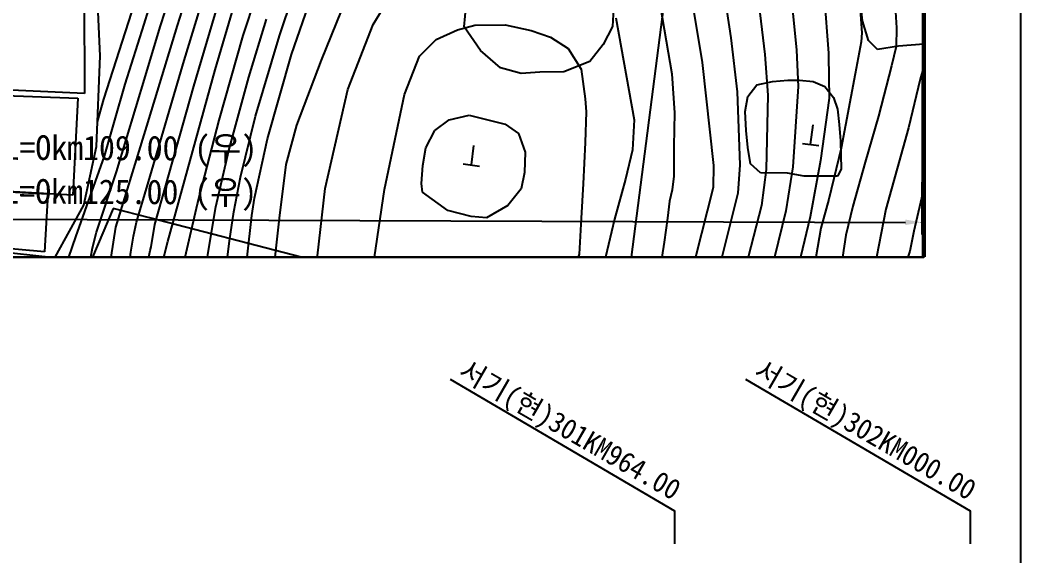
# Model space of a CAD drawing. Header units: millimetres. Extents: x 2406 to 3202, y 1103 to 1810.
# Drawn here: x 3079.9 to 3201.9, y 1363.4 to 1428.7 of the extents above; entities that cross this region are included whole.
import ezdxf
from ezdxf.enums import TextEntityAlignment as Align
from ezdxf.xclip import XClip

# ---------------------------------------------------------------- set-up
doc = ezdxf.new("R2010")
doc.units = ezdxf.units.MM
doc.header["$LTSCALE"] = 10
doc.header["$MEASUREMENT"] = 0
doc.header["$XCLIPFRAME"] = 2
doc.linetypes.add('A-CENTR01', pattern=[2, 1.25, -0.25, 0.25, -0.25])
for name, color, linetype in [('TN-MACL', 6, 'A-CENTR01'), ('TZ-BASE', 253, 'Continuous'), ('TZ-LEAL', 1, 'Continuous'), ('TZ-LEAT', 3, 'Continuous')]:
    doc.layers.add(name, color=color, linetype=linetype)
doc.layers.add('TX-PAPR', color=2, linetype='Continuous', plot=False)
doc.styles.add('HANA', font='GulimChe.ttf')
doc.styles.get("Standard").update_dxf_attribs({"font": 'GulimChe.ttf'})

# ---------------------------------------------------------------- blocks, each defined once
blk = doc.blocks.new('JD-FHFJ6')
at = {"layer": 'TZ-BASE'}
for p, q in [((630.94, -335.28), (700, 202.17)), ((674.31, -33.66, 118), (676.46, -48.3, 118)), ((687.06, -33.33, 115), (688.38, -50.15, 115)), ((678.7, -34.22, 117), (680.64, -50.3, 117)), ((682.97, -34.46, 116), (684.47, -49.8, 116)), ((670.59, -36.56, 119), (672.97, -51.31, 119)), ((606.93, -46.95, 111), (609.67, -38.36, 111)), ((604.96, -46.63, 110), (607.27, -39.33, 110)), ((609.05, -46.8, 112), (611.43, -39.29, 112)), ((632.87, -46.67, 121), (636.33, -40.98, 121)), ((667.34, -41.34, 120), (669.29, -52.68, 120)), ((692.54, -46.2, 111.58), (691.95, -40.69, 111.58)), ((617.06, -48.01, 116), (619.01, -41.97, 116)), ((597.67, -43.31, 110.26), (597.72, -55.07, 110.26)), ((599.62, -50.49, 105.88), (599.27, -43.32, 105.88)), ((609.84, -51.03, 113), (612.37, -42.72, 113)), ((611.01, -54.16, 114), (614.35, -42.99, 114)), ((621.45, -48.05, 118), (623.25, -42.76, 118)), ((622.95, -50.31, 119), (625.31, -43.35, 119)), ((662.24, -43.21, 122.65), (662.05, -46.91, 122.65)), ((692.08, -42.91, 114), (692.45, -47.68, 114)), ((696.46, -43.81, 113), (696.68, -47.05, 113)), ((600.07, -55.75, 109), (603.84, -44.02, 109)), ((613.64, -52.18, 115), (616.04, -44.06, 115)), ((626.59, -51, 120), (629.02, -45, 120)), ((643.98, -46.94, 122.65), (644.22, -44.33, 122.65)), ((617.74, -53.08, 117), (619.89, -46.01, 117)), ((662.46, -45.83, 121), (664.68, -58.26, 121)), ((693.24, -48.6, 111.58), (692.54, -46.2, 111.58)), ((602.65, -53.92, 110), (604.96, -46.63, 110)), ((605.13, -52.92, 111), (606.93, -46.95, 111)), ((605.3, -59.05, 112), (609.05, -46.8, 112)), ((629.8, -54.6, 121), (632.87, -46.67, 121)), ((640.55, -48.48, 122), (643.16, -47.31, 122)), ((643.16, -47.31, 122), (645.28, -46.76, 122)), ((645.97, -49.82, 122.65), (643.98, -46.94, 122.65)), ((645.28, -46.76, 122), (648.97, -46.69, 122)), ((648.97, -46.69, 122), (652.16, -47.38, 122)), ((652.16, -47.38, 122), (654.51, -48.22, 122)), ((662.05, -46.91, 122.65), (660.92, -49.11, 122.65)), ((696.68, -47.05, 113), (696.63, -49.32, 113)), ((614.11, -58.33, 116), (617.06, -48.01, 116)), ((618.55, -57.83, 118), (621.45, -48.05, 118)), ((638.52, -50.53, 122), (640.55, -48.48, 122)), ((654.51, -48.22, 122), (656.65, -49.59, 122)), ((676.46, -48.3, 118), (677.23, -54.88, 118)), ((692.38, -48.78, 114), (691.64, -52.67, 114)), ((692.45, -47.68, 114), (692.38, -48.78, 114)), ((694.35, -49.71, 111.58), (693.24, -48.6, 111.58)), ((648.42, -51.95, 122.65), (645.97, -49.82, 122.65)), ((656.65, -49.59, 122), (658.24, -52.11, 122)), ((660.92, -49.11, 122.65), (659.31, -51.18, 122.65)), ((684.47, -49.8, 116), (684.7, -54.23, 116)), ((696.91, -49.31, 111.58), (694.35, -49.71, 111.58)), ((696.63, -49.32, 113), (696.04, -51.7, 113)), ((700, -49.04, 111.58), (696.91, -49.31, 111.58)), ((599.17, -61.54, 105.88), (599.62, -50.49, 105.88)), ((605.49, -65.83, 113), (609.84, -51.03, 113)), ((619.99, -60.6, 119), (622.95, -50.31, 119)), ((623.58, -58.92, 120), (626.59, -51, 120)), ((636.69, -55.21, 122), (638.52, -50.53, 122)), ((659.31, -51.18, 122.65), (656.13, -52.41, 122.65)), ((680.64, -50.3, 117), (681, -55.29, 117)), ((688.38, -50.15, 115), (688.4, -50.48, 115)), ((688.4, -50.48, 115), (688.48, -55.62, 115)), ((607.85, -73.1, 115), (613.64, -52.18, 115)), ((650.93, -52.64, 122.65), (648.42, -51.95, 122.65)), ((656.13, -52.41, 122.65), (653.2, -52.47, 122.65)), ((658.24, -52.11, 122), (658.73, -55.72, 122)), ((672.97, -51.31, 119), (674.36, -63.86, 119)), ((696.04, -51.7, 113), (694.49, -57.81, 113)), ((700, -51.77, 112), (699.56, -53.34, 112)), ((601.61, -64.61, 111), (605.13, -52.92, 111)), ((615.31, -62, 117), (617.74, -53.08, 117)), ((653.2, -52.47, 122.65), (650.93, -52.64, 122.65)), ((669.29, -52.68, 120), (669.63, -57.42, 120)), ((679.64, -54.01, 116.49), (681.55, -53.59, 116.49)), ((681.55, -53.59, 116.49), (683.42, -53.45, 116.49)), ((683.42, -53.45, 116.49), (684.85, -53.44, 116.49)), ((684.85, -53.44, 116.49), (686.5, -53.62, 116.49)), ((686.5, -53.62, 116.49), (687.94, -54.22, 116.49)), ((691.64, -52.67, 114), (689.94, -61.73, 114)), ((699.56, -53.34, 112), (698.15, -59.27, 112)), ((576.05, -54.86, 111.23), (596.88, -55.64, 111.23)), ((597.72, -55.07, 110.26), (578.73, -54.24, 110.26)), ((600.15, -62.71, 110), (602.65, -53.92, 110)), ((606.27, -71.02, 114), (611.01, -54.16, 114)), ((627.03, -66.66, 121), (629.8, -54.6, 121)), ((677.23, -54.88, 118), (677.56, -63.76, 118)), ((678.56, -55.42, 116.49), (679.64, -54.01, 116.49)), ((684.7, -54.23, 116), (684.02, -64.02, 116)), ((687.94, -54.22, 116.49), (689, -55.57, 116.49)), ((596.88, -55.64, 111.23), (596.29, -67.45, 111.23)), ((599.3, -58.51, 109), (600.07, -55.75, 109)), ((634.25, -66.77, 122), (636.69, -55.21, 122)), ((658.73, -55.72, 122), (658.84, -57.31, 122)), ((678.22, -57.26, 116.49), (678.56, -55.42, 116.49)), ((681, -55.29, 117), (680.78, -64.33, 117)), ((688.48, -55.62, 115), (687.42, -63.22, 115)), ((689, -55.57, 116.49), (689.48, -56.97, 116.49)), ((658.84, -57.31, 122), (658.73, -61.04, 122)), ((678.36, -59.56, 116.49), (678.22, -57.26, 116.49)), ((689.48, -56.97, 116.49), (689.66, -58.83, 116.49)), ((611.48, -68.51, 116), (614.11, -58.33, 116)), ((616.73, -65.27, 118), (618.55, -57.83, 118)), ((640.42, -59.59, 123.29), (642.16, -58.26, 123.29)), ((642.16, -58.26, 123.29), (644.57, -57.7, 123.29)), ((644.57, -57.7, 123.29), (648.98, -58.79, 123.29)), ((664.68, -58.26, 121), (664.49, -61.92, 121)), ((669.63, -57.42, 120), (669.54, -61.5, 120)), ((694.49, -57.81, 113), (692.84, -63.43, 113)), ((601.54, -71.35, 112), (605.3, -59.05, 112)), ((622.29, -63.74, 120), (623.58, -58.92, 120)), ((639.32, -61.68, 123.29), (640.42, -59.59, 123.29)), ((648.98, -58.79, 123.29), (650.61, -59.96, 123.29)), ((678.56, -61.63, 116.49), (678.36, -59.56, 116.49)), ((686.2, -61.28, 116.87), (686.51, -58.9, 116.87)), ((689.66, -58.83, 116.49), (689.85, -60.83, 116.49)), ((698.15, -59.27, 112), (695.35, -69.18, 112)), ((618.41, -67.83, 119), (619.99, -60.6, 119)), ((650.61, -59.96, 123.29), (651.43, -62.22, 123.29)), ((689.85, -60.83, 116.49), (689.91, -64.27, 116.49)), ((597.64, -68.68, 105.88), (599.17, -61.54, 105.88)), ((613.72, -68.87, 117), (615.31, -62, 117)), ((638.94, -63.86, 123.29), (639.32, -61.68, 123.29)), ((644.87, -63.78, 124.02), (645.17, -61.4, 124.02)), ((658.73, -61.04, 122), (658.5, -66.06, 122)), ((664.49, -61.92, 121), (663.62, -65.49, 121)), ((669.54, -61.5, 120), (669.52, -65.16, 120)), ((678.88, -63.62, 116.49), (678.56, -61.63, 116.49)), ((685.21, -61.15, 116.87), (687.19, -61.41, 116.87)), ((689.94, -61.73, 114), (688.41, -67.96, 114)), ((596.66, -72.54, 110), (600.15, -62.71, 110)), ((651.43, -62.22, 123.29), (651.31, -64.71, 123.29)), ((687.42, -63.22, 115), (686.15, -70.1, 115)), ((692.84, -63.43, 113), (691.35, -68.8, 113)), ((599.16, -71.97, 111), (601.61, -64.61, 111)), ((621.45, -70.27, 120), (622.29, -63.74, 120)), ((638.76, -66.02, 123.29), (638.94, -63.86, 123.29)), ((643.87, -63.65, 124.02), (645.86, -63.91, 124.02)), ((674.36, -63.86, 119), (674.32, -66.51, 119)), ((677.56, -63.76, 118), (677.33, -67.21, 118)), ((680.09, -64.72, 116.49), (678.88, -63.62, 116.49)), ((680.78, -64.33, 117), (680.2, -68.7, 117)), ((684.02, -64.02, 116), (683.18, -69.37, 116)), ((689.91, -64.27, 116.49), (689.47, -65.15, 116.49)), ((604.04, -70.76, 113), (605.49, -65.83, 113)), ((615.91, -69.48, 118), (616.73, -65.27, 118)), ((651.31, -64.71, 123.29), (650.92, -66.69, 123.29)), ((663.62, -65.49, 121), (662.31, -70.37, 121)), ((669.52, -65.16, 120), (669.31, -66.79, 120)), ((683.4, -64.77, 116.49), (680.09, -64.72, 116.49)), ((685.41, -65.16, 116.49), (683.4, -64.77, 116.49)), ((689.47, -65.15, 116.49), (685.41, -65.16, 116.49)), ((575.4, -66.33, 110.56), (593.22, -67.29, 110.56)), ((596.29, -67.45, 111.23), (575.4, -66.33, 111.23)), ((626.11, -74.86, 121), (627.03, -66.66, 121)), ((633.02, -75.26, 122), (634.25, -66.77, 122)), ((638.88, -67.1, 123.29), (638.76, -66.02, 123.29)), ((650.92, -66.69, 123.29), (649.3, -68.72, 123.29)), ((658.5, -66.06, 122), (658.23, -70.26, 122)), ((669.31, -66.79, 120), (669.02, -68.19, 120)), ((674.32, -66.51, 119), (671.76, -76.62, 119)), ((700, -66.59, 111), (698.78, -71.83, 111)), ((593.22, -67.29, 110.56), (592.83, -74.37, 110.56)), ((618.08, -69.93, 119), (618.41, -67.83, 119)), ((641.98, -69.32, 123.29), (638.88, -67.1, 123.29)), ((669.02, -68.19, 120), (668.75, -70.26, 120)), ((677.33, -67.21, 118), (674.91, -76.83, 118)), ((688.41, -67.96, 114), (687.43, -71.48, 114)), ((601.19, -69.09, 114.77), (592.85, -88.79, 114.77)), ((594.11, -75.05, 105.88), (597.64, -68.68, 105.88)), ((605.61, -70.23, 114.77), (601.19, -69.09, 114.77)), ((609.83, -75.65, 116), (611.48, -68.51, 116)), ((612.73, -74.69, 117), (613.72, -68.87, 117)), ((615.39, -73.03, 118), (615.91, -69.48, 118)), ((644.84, -70.06, 123.29), (641.98, -69.32, 123.29)), ((649.3, -68.72, 123.29), (646.69, -70.22, 123.29)), ((680.2, -68.7, 117), (678.07, -77.03, 117)), ((683.18, -69.37, 116), (681.23, -77.23, 116)), ((691.35, -68.8, 113), (690.5, -72.34, 113)), ((695.35, -69.18, 112), (694.18, -75.23, 112)), ((624.18, -75.02, 114.77), (605.61, -70.23, 114.77)), ((617.41, -75.96, 119), (618.08, -69.93, 119)), ((620.75, -76.61, 120), (621.45, -70.27, 120)), ((646.69, -70.22, 123.29), (644.84, -70.06, 123.29)), ((658.23, -70.26, 122), (657.99, -74.63, 122)), ((662.31, -70.37, 121), (660.92, -76.11, 121)), ((668.75, -70.26, 120), (668.37, -73.2, 120)), ((686.15, -70.1, 115), (684.39, -77.43, 115)), ((598.68, -73.87, 111), (599.16, -71.97, 111)), ((601.22, -73.2, 112), (601.54, -71.35, 112)), ((603.68, -72.46, 113), (604.04, -70.76, 113)), ((605.82, -73.76, 114), (606.27, -71.02, 114)), ((687.43, -71.48, 114), (686.59, -76.41, 114)), ((698.78, -71.83, 111), (698.29, -74.3, 111)), ((573.62, -72.88, 105.88), (594.11, -75.05, 105.88)), ((592.83, -74.37, 110.56), (574.77, -72.79, 110.56)), ((593.55, -81.41, 110), (596.66, -72.54, 110)), ((603.37, -74.42, 113), (603.68, -72.46, 113)), ((605.91, -80.81, 115), (607.85, -73.1, 115)), ((614.88, -77.02, 118), (615.39, -73.03, 118)), ((690.5, -72.34, 113), (689.91, -76.17, 113)), ((598.46, -75.18, 111), (598.68, -73.87, 111)), ((600.82, -75.87, 112), (601.22, -73.2, 112)), ((604.96, -77.85, 114), (605.72, -74.19, 114)), ((605.72, -74.19, 114), (605.82, -73.76, 114)), ((668.37, -73.2, 120), (667.84, -76.46, 120)), ((698.29, -74.3, 111), (695.48, -83.07, 111)), ((602.89, -76.86, 113), (603.37, -74.42, 113)), ((612.1, -78.72, 117), (612.73, -74.69, 117)), ((625.88, -82.99, 121), (626.11, -74.86, 121)), ((657.96, -74.77, 122), (657.11, -77.29, 122)), ((657.99, -74.63, 122), (657.96, -74.77, 122))]:
    blk.add_line(p, q, dxfattribs=at)
at = {"layer": 'TZ-BASE', "linetype": 'ByBlock'}
for p, q in [((699.84, -46.6), (699.75, -72.27)), ((454.77, -69.92), (697.75, -70.77))]:
    blk.add_line(p, q, dxfattribs=at)
blk.add_point((699.75, -70.77), dxfattribs=at)
blk.add_solid([(697.75, -70.43), (697.75, -71.1), (699.75, -70.77)], dxfattribs=at)
at = {"layer": 'TZ-BASE', "style": 'HANA'}
for s, p in [('방음벽 (토공구간,흡음형H=2.0M) L=Okm109.00 (우)', (528.86, -62.94)), ('방음벽 (교량구간,흡음형H=2.0M) L=Okm125.00 (우)', (528.84, -68.28))]:
    blk.add_text(s, height=3, rotation=359.7997, dxfattribs=at).set_placement(p)

msp = doc.modelspace()

# ---------------------------------------------------------------- linework, layer by layer
at = {"layer": 'TN-MACL', "const_width": 0.5}
msp.add_lwpolyline([(3190.05, 1549.8), (3190.05, 1399.8)], dxfattribs=at)
at = {"layer": 'TX-PAPR'}
msp.add_lwpolyline([(2405.89, 1103.05), (3201.89, 1103.05), (3201.89, 1619.05), (2405.89, 1619.05)], close=True, dxfattribs=at)
msp.add_lwpolyline([(2490.05, 1549.8), (3190.05, 1549.8), (3190.05, 1399.8), (2490.05, 1399.8), (2490.05, 1549.8)], dxfattribs=at)
at = {"layer": 'TZ-LEAL'}
for points in [[(3132.3, 1384.9), (3159.68, 1368.87), (3159.68, 1364.87)], [(3168.3, 1384.9), (3195.68, 1368.87), (3195.68, 1364.87)]]:
    msp.add_lwpolyline(points, dxfattribs=at)

# ---------------------------------------------------------------- block references
at = {"layer": 'TZ-BASE'}
ref = msp.add_blockref('JD-FHFJ6', (2490.05, 1474.8), dxfattribs=at)
XClip(ref).set_block_clipping_path([(-0.0000000004, -75), (700.0000000006, 75.0000000039)])

# ---------------------------------------------------------------- texts
at = {"layer": 'TZ-LEAT'}
for s, p in [('서기(현)301KM964.00', (3146.29, 1377.7)), ('서기(현)302KM000.00', (3182.29, 1377.7))]:
    msp.add_text(s, height=2.5, rotation=330, dxfattribs=at).set_placement(p, align=Align.CENTER)

doc.saveas('drawing.dxf')
